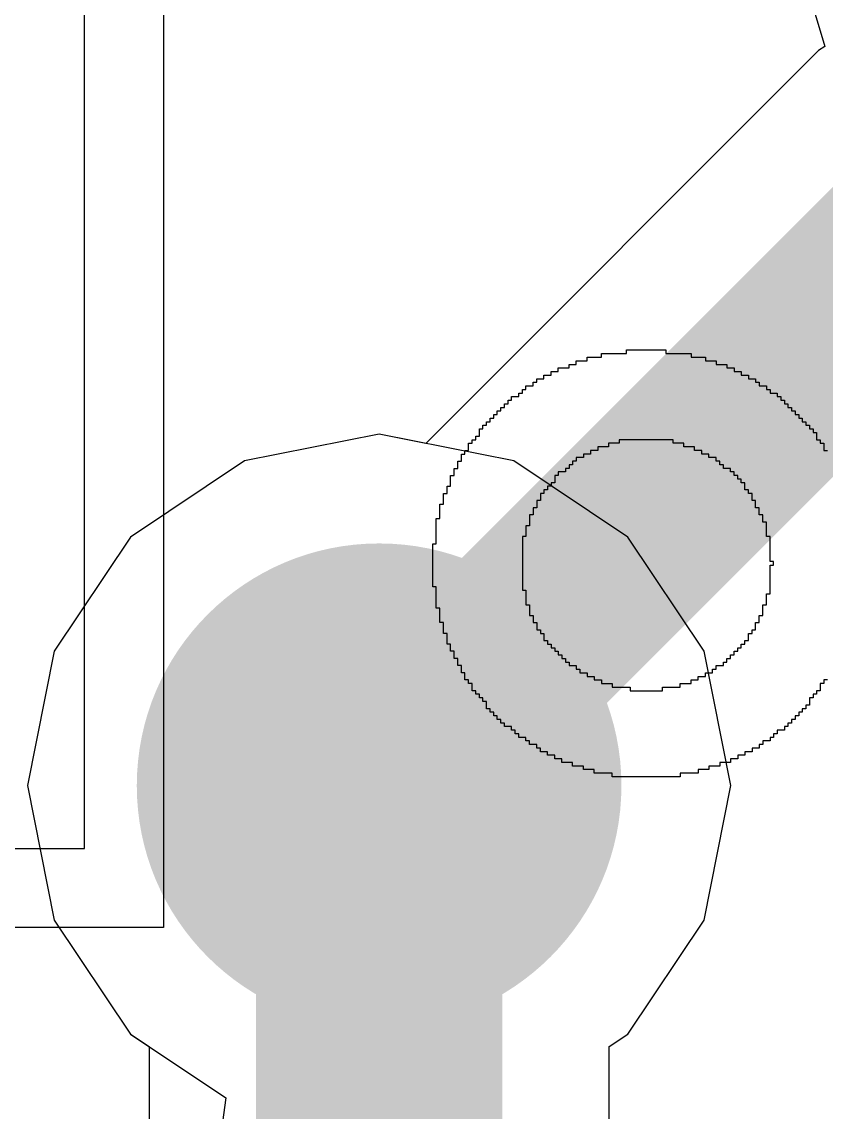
# Model space of a CAD drawing. Header units: millimetres. Extents: x -0.27 to 4.7, y -0.39 to 2.83.
# Drawn here: x 2.3156 to 2.3548, y 1.0721 to 1.1252 of the extents above; entities that cross this region are included whole.
import ezdxf

# ---------------------------------------------------------------- set-up
doc = ezdxf.new("R2010")
doc.units = ezdxf.units.MM
doc.header["$MEASUREMENT"] = 0
for name, color, linetype in [('BottomLayer', 5, 'Continuous'), ('BottomSolder', 6, 'Continuous'), ('TopLayer', 1, 'Continuous'), ('TopOverlay', 2, 'Continuous'), ('TopSolder', 216, 'Continuous'), ('ViaHoleLayer', 16, 'Continuous')]:
    doc.layers.add(name, color=color, linetype=linetype)

msp = doc.modelspace()

# ---------------------------------------------------------------- hatches: boundary and pattern name
at = {"layer": 'BottomLayer'}
h = msp.add_hatch(color=5, dxfattribs=at)
edge = h.paths.add_edge_path()
edge.add_arc((2.333, 1.088), 0.011811, 0, 360)
at = {"layer": 'BottomSolder'}
h = msp.add_hatch(color=6, dxfattribs=at)
edge = h.paths.add_edge_path()
edge.add_arc((2.333, 1.088), 0.005906, 0, 360)
at = {"layer": 'TopLayer'}
h = msp.add_hatch(color=1, dxfattribs=at)
edge = h.paths.add_edge_path()
edge.add_arc((2.333, 1.088), 0.011811, 0, 360)
at = {"layer": 'TopSolder'}
h = msp.add_hatch(color=216, dxfattribs=at)
edge = h.paths.add_edge_path()
edge.add_arc((2.333, 1.088), 0.005906, 0, 360)
at = {"layer": 'ViaHoleLayer'}
h = msp.add_hatch(color=16, dxfattribs=at)
edge = h.paths.add_edge_path()
edge.add_arc((2.333, 1.088), 0.005906, 0, 360)

# ---------------------------------------------------------------- linework, layer by layer
at = {"layer": 'BottomLayer'}
for p, q in [((2.333, 1.10514), (2.326441, 1.103836)), ((2.339559, 1.103836), (2.333, 1.10514)), ((2.326441, 1.103836), (2.32088, 1.10012)), ((2.34512, 1.10012), (2.339559, 1.103836)), ((2.32088, 1.10012), (2.317164, 1.094559)), ((2.348836, 1.094559), (2.34512, 1.10012)), ((2.317164, 1.094559), (2.31586, 1.088)), ((2.35014, 1.088), (2.348836, 1.094559)), ((2.31586, 1.088), (2.317164, 1.081441)), ((2.348836, 1.081441), (2.35014, 1.088)), ((2.317164, 1.081441), (2.32088, 1.07588)), ((2.34512, 1.07588), (2.348836, 1.081441)), ((2.32088, 1.07588), (2.321785, 1.075276)), ((2.344215, 1.075276), (2.34512, 1.07588)), ((2.321785, 1.075276), (2.321785, 0.691001)), ((2.344215, 0.695646), (2.344215, 1.075276))]:
    msp.add_line(p, q, dxfattribs=at)
at = {"layer": 'BottomLayer', "const_width": 0.012}
msp.add_lwpolyline([(2.333, 0.691), (2.333, 1.088)], dxfattribs=at)
at = {"layer": 'BottomLayer', "const_width": 0.006}
msp.add_lwpolyline([(2.33, 1.088, 1), (2.336, 1.088, 1)], format="xyb", close=True, dxfattribs=at)
at = {"layer": 'TopLayer'}
for p, q in [((2.353213, 1.129048), (2.35473, 1.124048)), ((2.35473, 1.124048), (2.354424, 1.123843)), ((2.354424, 1.123843), (2.33527, 1.104689)), ((2.333, 1.10514), (2.326441, 1.103836)), ((2.33527, 1.104689), (2.333, 1.10514)), ((2.326441, 1.103836), (2.32088, 1.10012)), ((2.32088, 1.10012), (2.317164, 1.094559)), ((2.317164, 1.094559), (2.31586, 1.088)), ((2.31586, 1.088), (2.317164, 1.081441)), ((2.317164, 1.081441), (2.32088, 1.07588)), ((2.32088, 1.07588), (2.325528, 1.072774)), ((2.325528, 1.072774), (2.324906, 1.068302))]:
    msp.add_line(p, q, dxfattribs=at)
at = {"layer": 'TopLayer', "const_width": 0.01}
msp.add_lwpolyline([(2.333, 1.088), (2.361634, 1.116634)], dxfattribs=at)
at = {"layer": 'TopLayer', "const_width": 0.005}
msp.add_lwpolyline([(2.3305, 1.088, 1), (2.3355, 1.088, 1)], format="xyb", close=True, dxfattribs=at)
at = {"layer": 'TopOverlay'}
for p, q in [((2.322494, 1.19792), (2.322494, 1.081084)), ((2.318646, 1.084932), (2.318646, 1.194072)), ((2.345057, 1.109069), (2.345057, 1.109244)), ((2.345057, 1.109244), (2.34698, 1.109244)), ((2.34698, 1.109244), (2.34698, 1.109069)), ((2.342608, 1.108544), (2.342608, 1.108719)), ((2.342608, 1.108719), (2.343133, 1.108719)), ((2.343133, 1.108719), (2.343133, 1.108894)), ((2.343133, 1.108894), (2.343832, 1.108894)), ((2.343832, 1.108894), (2.343832, 1.109069)), ((2.343832, 1.109069), (2.345057, 1.109069)), ((2.34698, 1.109069), (2.348205, 1.109069)), ((2.348205, 1.109069), (2.348205, 1.108894)), ((2.348205, 1.108894), (2.348905, 1.108894)), ((2.348905, 1.108894), (2.348905, 1.108719)), ((2.348905, 1.108719), (2.349429, 1.108719)), ((2.349429, 1.108719), (2.349429, 1.108544)), ((2.341384, 1.108019), (2.341384, 1.108194)), ((2.341384, 1.108194), (2.341733, 1.108194)), ((2.341733, 1.108194), (2.341733, 1.108369)), ((2.341733, 1.108369), (2.342258, 1.108369)), ((2.342258, 1.108369), (2.342258, 1.108544)), ((2.342258, 1.108544), (2.342608, 1.108544)), ((2.349429, 1.108544), (2.349954, 1.108544)), ((2.349954, 1.108544), (2.349954, 1.108369)), ((2.349954, 1.108369), (2.350304, 1.108369)), ((2.350304, 1.108369), (2.350304, 1.108194)), ((2.350304, 1.108194), (2.350653, 1.108194)), ((2.350653, 1.108194), (2.350653, 1.108019)), ((2.340509, 1.107495), (2.340509, 1.107669)), ((2.340509, 1.107669), (2.340684, 1.107669)), ((2.340684, 1.107669), (2.340684, 1.107844)), ((2.340684, 1.107844), (2.341034, 1.107844)), ((2.341034, 1.107844), (2.341034, 1.108019)), ((2.341034, 1.108019), (2.341384, 1.108019)), ((2.350653, 1.108019), (2.351003, 1.108019)), ((2.351003, 1.108019), (2.351003, 1.107844)), ((2.351003, 1.107844), (2.351353, 1.107844)), ((2.351353, 1.107844), (2.351353, 1.107669)), ((2.351353, 1.107669), (2.351528, 1.107669)), ((2.351528, 1.107669), (2.351528, 1.107495)), ((2.339809, 1.10697), (2.339809, 1.107145)), ((2.339809, 1.107145), (2.339984, 1.107145)), ((2.339984, 1.107145), (2.339984, 1.10732)), ((2.339984, 1.10732), (2.340159, 1.10732)), ((2.340159, 1.10732), (2.340159, 1.107495)), ((2.340159, 1.107495), (2.340509, 1.107495)), ((2.351528, 1.107495), (2.351878, 1.107495)), ((2.351878, 1.107495), (2.351878, 1.10732)), ((2.351878, 1.10732), (2.352053, 1.10732)), ((2.352053, 1.10732), (2.352053, 1.107145)), ((2.352053, 1.107145), (2.352403, 1.107145)), ((2.352403, 1.107145), (2.352403, 1.10697)), ((2.33911, 1.106445), (2.33911, 1.10662)), ((2.33911, 1.10662), (2.339285, 1.10662)), ((2.339285, 1.10662), (2.339285, 1.106795)), ((2.339285, 1.106795), (2.33946, 1.106795)), ((2.33946, 1.106795), (2.33946, 1.10697)), ((2.33946, 1.10697), (2.339809, 1.10697)), ((2.352403, 1.10697), (2.352578, 1.10697)), ((2.352578, 1.10697), (2.352578, 1.106795)), ((2.352578, 1.106795), (2.352752, 1.106795)), ((2.352752, 1.106795), (2.352752, 1.10662)), ((2.352752, 1.10662), (2.352927, 1.10662)), ((2.352927, 1.10662), (2.352927, 1.106445)), ((2.338585, 1.10592), (2.338585, 1.106095)), ((2.338585, 1.106095), (2.33876, 1.106095)), ((2.33876, 1.106095), (2.33876, 1.10627)), ((2.33876, 1.10627), (2.338935, 1.10627)), ((2.338935, 1.10627), (2.338935, 1.106445)), ((2.338935, 1.106445), (2.33911, 1.106445)), ((2.352927, 1.106445), (2.353102, 1.106445)), ((2.353102, 1.106445), (2.353102, 1.10627)), ((2.353102, 1.10627), (2.353277, 1.10627)), ((2.353277, 1.10627), (2.353277, 1.106095)), ((2.353277, 1.106095), (2.353452, 1.106095)), ((2.353452, 1.106095), (2.353452, 1.10592)), ((2.33806, 1.105396), (2.33806, 1.105571)), ((2.33806, 1.105571), (2.338235, 1.105571)), ((2.338235, 1.105571), (2.338235, 1.105746)), ((2.338235, 1.105746), (2.33841, 1.105746)), ((2.33841, 1.105746), (2.33841, 1.10592)), ((2.33841, 1.10592), (2.338585, 1.10592)), ((2.353452, 1.10592), (2.353627, 1.10592)), ((2.353627, 1.10592), (2.353627, 1.105746)), ((2.353627, 1.105746), (2.353802, 1.105746)), ((2.353802, 1.105746), (2.353802, 1.105571)), ((2.353802, 1.105571), (2.353977, 1.105571)), ((2.353977, 1.105571), (2.353977, 1.105396)), ((2.337711, 1.104871), (2.337711, 1.105046)), ((2.337711, 1.105046), (2.337886, 1.105046)), ((2.337886, 1.105046), (2.337886, 1.105396)), ((2.337886, 1.105396), (2.33806, 1.105396)), ((2.353977, 1.105396), (2.354152, 1.105396)), ((2.354152, 1.105396), (2.354152, 1.105221)), ((2.354152, 1.105221), (2.354326, 1.105221)), ((2.354326, 1.105221), (2.354326, 1.104871)), ((2.337361, 1.104346), (2.337361, 1.104696)), ((2.337361, 1.104696), (2.337536, 1.104696)), ((2.337536, 1.104696), (2.337536, 1.104871)), ((2.337536, 1.104871), (2.337711, 1.104871)), ((2.344182, 1.104521), (2.343657, 1.104521)), ((2.343657, 1.104521), (2.343657, 1.104346)), ((2.344707, 1.104696), (2.344182, 1.104696)), ((2.344182, 1.104696), (2.344182, 1.104521)), ((2.34733, 1.104871), (2.344707, 1.104871)), ((2.344707, 1.104871), (2.344707, 1.104696)), ((2.34733, 1.104696), (2.34733, 1.104871)), ((2.347855, 1.104696), (2.34733, 1.104696)), ((2.347855, 1.104521), (2.347855, 1.104696)), ((2.34838, 1.104521), (2.347855, 1.104521)), ((2.34838, 1.104346), (2.34838, 1.104521)), ((2.354326, 1.104871), (2.354501, 1.104871)), ((2.354501, 1.104871), (2.354501, 1.104696)), ((2.354501, 1.104696), (2.354676, 1.104696)), ((2.354676, 1.104696), (2.354676, 1.104346)), ((2.337011, 1.103822), (2.337011, 1.104171)), ((2.337011, 1.104171), (2.337186, 1.104171)), ((2.337186, 1.104171), (2.337186, 1.104346)), ((2.337186, 1.104346), (2.337361, 1.104346)), ((2.342958, 1.103996), (2.342608, 1.103996)), ((2.342608, 1.103996), (2.342608, 1.103822)), ((2.343308, 1.104171), (2.342958, 1.104171)), ((2.342958, 1.104171), (2.342958, 1.103996)), ((2.343657, 1.104346), (2.343308, 1.104346)), ((2.343308, 1.104346), (2.343308, 1.104171)), ((2.34873, 1.104346), (2.34838, 1.104346)), ((2.34873, 1.104171), (2.34873, 1.104346)), ((2.349079, 1.104171), (2.34873, 1.104171)), ((2.349079, 1.103996), (2.349079, 1.104171)), ((2.349429, 1.103996), (2.349079, 1.103996)), ((2.349429, 1.103822), (2.349429, 1.103996)), ((2.354676, 1.104346), (2.354851, 1.104346)), ((2.336661, 1.103122), (2.336661, 1.103472)), ((2.336661, 1.103472), (2.336836, 1.103472)), ((2.336836, 1.103472), (2.336836, 1.103822)), ((2.336836, 1.103822), (2.337011, 1.103822)), ((2.342083, 1.103297), (2.341733, 1.103297)), ((2.341733, 1.103297), (2.341733, 1.103122)), ((2.342258, 1.103472), (2.342083, 1.103472)), ((2.342083, 1.103472), (2.342083, 1.103297)), ((2.342433, 1.103647), (2.342258, 1.103647)), ((2.342258, 1.103647), (2.342258, 1.103472)), ((2.342608, 1.103822), (2.342433, 1.103822)), ((2.342433, 1.103822), (2.342433, 1.103647)), ((2.349604, 1.103822), (2.349429, 1.103822)), ((2.349604, 1.103647), (2.349604, 1.103822)), ((2.349779, 1.103647), (2.349604, 1.103647)), ((2.349779, 1.103472), (2.349779, 1.103647)), ((2.350129, 1.103472), (2.349779, 1.103472)), ((2.350129, 1.103297), (2.350129, 1.103472)), ((2.350304, 1.103297), (2.350129, 1.103297)), ((2.350304, 1.103122), (2.350304, 1.103297)), ((2.336486, 1.102597), (2.336486, 1.103122)), ((2.336486, 1.103122), (2.336661, 1.103122)), ((2.341559, 1.102772), (2.341384, 1.102772)), ((2.341384, 1.102772), (2.341384, 1.102597)), ((2.341733, 1.103122), (2.341559, 1.103122)), ((2.341559, 1.103122), (2.341559, 1.102772)), ((2.350479, 1.103122), (2.350304, 1.103122)), ((2.350479, 1.102947), (2.350479, 1.103122)), ((2.350653, 1.102947), (2.350479, 1.102947)), ((2.350653, 1.102772), (2.350653, 1.102947)), ((2.350828, 1.102772), (2.350653, 1.102772)), ((2.350828, 1.102422), (2.350828, 1.102772)), ((2.336136, 1.101723), (2.336136, 1.102247)), ((2.336136, 1.102247), (2.336311, 1.102247)), ((2.336311, 1.102247), (2.336311, 1.102597)), ((2.336311, 1.102597), (2.336486, 1.102597)), ((2.341034, 1.102247), (2.340859, 1.102247)), ((2.340859, 1.102247), (2.340859, 1.101898)), ((2.341209, 1.102422), (2.341034, 1.102422)), ((2.341034, 1.102422), (2.341034, 1.102247)), ((2.341384, 1.102597), (2.341209, 1.102597)), ((2.341209, 1.102597), (2.341209, 1.102422)), ((2.351003, 1.102422), (2.350828, 1.102422)), ((2.351003, 1.102247), (2.351003, 1.102422)), ((2.351178, 1.102247), (2.351003, 1.102247)), ((2.351178, 1.101898), (2.351178, 1.102247)), ((2.335962, 1.101023), (2.335962, 1.101723)), ((2.335962, 1.101723), (2.336136, 1.101723)), ((2.340859, 1.101898), (2.340684, 1.101898)), ((2.340684, 1.101898), (2.340684, 1.101548)), ((2.351353, 1.101898), (2.351178, 1.101898)), ((2.351353, 1.101548), (2.351353, 1.101898)), ((2.340509, 1.101198), (2.340334, 1.101198)), ((2.340334, 1.101198), (2.340334, 1.100673)), ((2.340684, 1.101548), (2.340509, 1.101548)), ((2.340509, 1.101548), (2.340509, 1.101198)), ((2.351528, 1.101548), (2.351353, 1.101548)), ((2.351528, 1.101198), (2.351528, 1.101548)), ((2.351703, 1.101198), (2.351528, 1.101198)), ((2.351703, 1.100848), (2.351703, 1.101198)), ((2.335787, 1.099799), (2.335787, 1.101023)), ((2.335787, 1.101023), (2.335962, 1.101023)), ((2.340334, 1.100673), (2.340159, 1.100673)), ((2.340159, 1.100673), (2.340159, 1.100148)), ((2.351878, 1.100848), (2.351703, 1.100848)), ((2.351878, 1.100148), (2.351878, 1.100848)), ((2.340159, 1.100148), (2.339984, 1.100148)), ((2.339984, 1.100148), (2.339984, 1.097525)), ((2.352053, 1.100148), (2.351878, 1.100148)), ((2.352053, 1.098924), (2.352053, 1.100148)), ((2.335612, 1.0977), (2.335612, 1.099799)), ((2.335612, 1.099799), (2.335787, 1.099799)), ((2.352228, 1.098924), (2.352053, 1.098924)), ((2.352053, 1.09735), (2.352053, 1.098749)), ((2.352053, 1.098749), (2.352228, 1.098749)), ((2.352228, 1.098749), (2.352228, 1.098924)), ((2.335787, 1.0977), (2.335612, 1.0977)), ((2.335787, 1.09665), (2.335787, 1.0977)), ((2.339984, 1.097525), (2.340159, 1.097525)), ((2.340159, 1.097525), (2.340159, 1.096825)), ((2.351878, 1.096825), (2.351878, 1.09735)), ((2.351878, 1.09735), (2.352053, 1.09735)), ((2.335962, 1.09665), (2.335787, 1.09665)), ((2.335962, 1.095951), (2.335962, 1.09665)), ((2.340159, 1.096825), (2.340334, 1.096825)), ((2.340334, 1.096825), (2.340334, 1.096301)), ((2.351703, 1.096301), (2.351703, 1.096825)), ((2.351703, 1.096825), (2.351878, 1.096825)), ((2.336136, 1.095951), (2.335962, 1.095951)), ((2.336136, 1.095426), (2.336136, 1.095951)), ((2.340334, 1.096301), (2.340509, 1.096301)), ((2.340509, 1.096301), (2.340509, 1.095951)), ((2.340509, 1.095951), (2.340684, 1.095951)), ((2.340684, 1.095951), (2.340684, 1.095601)), ((2.351353, 1.095601), (2.351353, 1.095951)), ((2.351353, 1.095951), (2.351528, 1.095951)), ((2.351528, 1.095951), (2.351528, 1.096301)), ((2.351528, 1.096301), (2.351703, 1.096301)), ((2.336311, 1.095426), (2.336136, 1.095426)), ((2.336311, 1.094901), (2.336311, 1.095426)), ((2.340684, 1.095601), (2.340859, 1.095601)), ((2.340859, 1.095601), (2.340859, 1.095426)), ((2.340859, 1.095426), (2.341034, 1.095426)), ((2.341034, 1.095426), (2.341034, 1.095076)), ((2.351003, 1.095076), (2.351003, 1.095426)), ((2.351003, 1.095426), (2.351178, 1.095426)), ((2.351178, 1.095426), (2.351178, 1.095601)), ((2.351178, 1.095601), (2.351353, 1.095601)), ((2.336486, 1.094901), (2.336311, 1.094901)), ((2.336486, 1.094552), (2.336486, 1.094901)), ((2.341034, 1.095076), (2.341209, 1.095076)), ((2.341209, 1.095076), (2.341209, 1.094901)), ((2.341209, 1.094901), (2.341384, 1.094901)), ((2.341384, 1.094901), (2.341384, 1.094726)), ((2.350653, 1.094726), (2.350653, 1.094901)), ((2.350653, 1.094901), (2.350828, 1.094901)), ((2.350828, 1.094901), (2.350828, 1.095076)), ((2.350828, 1.095076), (2.351003, 1.095076)), ((2.336661, 1.094552), (2.336486, 1.094552)), ((2.336661, 1.094202), (2.336661, 1.094552)), ((2.341384, 1.094726), (2.341559, 1.094726)), ((2.341559, 1.094726), (2.341559, 1.094552)), ((2.341559, 1.094552), (2.341733, 1.094552)), ((2.341733, 1.094552), (2.341733, 1.094377)), ((2.341733, 1.094377), (2.341908, 1.094377)), ((2.341908, 1.094377), (2.341908, 1.094202)), ((2.350129, 1.094202), (2.350129, 1.094377)), ((2.350129, 1.094377), (2.350304, 1.094377)), ((2.350304, 1.094377), (2.350304, 1.094552)), ((2.350304, 1.094552), (2.350479, 1.094552)), ((2.350479, 1.094552), (2.350479, 1.094726)), ((2.350479, 1.094726), (2.350653, 1.094726)), ((2.336836, 1.094202), (2.336661, 1.094202)), ((2.336836, 1.093852), (2.336836, 1.094202)), ((2.337011, 1.093852), (2.336836, 1.093852)), ((2.337011, 1.093502), (2.337011, 1.093852)), ((2.341908, 1.094202), (2.342083, 1.094202)), ((2.342083, 1.094202), (2.342083, 1.094027)), ((2.342083, 1.094027), (2.342258, 1.094027)), ((2.342258, 1.094027), (2.342258, 1.093852)), ((2.342258, 1.093852), (2.342608, 1.093852)), ((2.342608, 1.093852), (2.342608, 1.093677)), ((2.349429, 1.093677), (2.349429, 1.093852)), ((2.349429, 1.093852), (2.349779, 1.093852)), ((2.349779, 1.093852), (2.349779, 1.094027)), ((2.349779, 1.094027), (2.349954, 1.094027)), ((2.349954, 1.094027), (2.349954, 1.094202)), ((2.349954, 1.094202), (2.350129, 1.094202)), ((2.337186, 1.093502), (2.337011, 1.093502)), ((2.337186, 1.093152), (2.337186, 1.093502)), ((2.342608, 1.093677), (2.342783, 1.093677)), ((2.342783, 1.093677), (2.342783, 1.093502)), ((2.342783, 1.093502), (2.343133, 1.093502)), ((2.343133, 1.093502), (2.343133, 1.093327)), ((2.343133, 1.093327), (2.343482, 1.093327)), ((2.343482, 1.093327), (2.343482, 1.093152)), ((2.348555, 1.093152), (2.348555, 1.093327)), ((2.348555, 1.093327), (2.348905, 1.093327)), ((2.348905, 1.093327), (2.348905, 1.093502)), ((2.348905, 1.093502), (2.349254, 1.093502)), ((2.349254, 1.093502), (2.349254, 1.093677)), ((2.349254, 1.093677), (2.349429, 1.093677)), ((2.337361, 1.093152), (2.337186, 1.093152)), ((2.337361, 1.092977), (2.337361, 1.093152)), ((2.337536, 1.092977), (2.337361, 1.092977)), ((2.337536, 1.092628), (2.337536, 1.092977)), ((2.343482, 1.093152), (2.343832, 1.093152)), ((2.343832, 1.093152), (2.343832, 1.092977)), ((2.343832, 1.092977), (2.344357, 1.092977)), ((2.344357, 1.092977), (2.344357, 1.092803)), ((2.344357, 1.092803), (2.345232, 1.092803)), ((2.345232, 1.092803), (2.345232, 1.092628)), ((2.346806, 1.092628), (2.346806, 1.092803)), ((2.346806, 1.092803), (2.34768, 1.092803)), ((2.34768, 1.092803), (2.34768, 1.092977)), ((2.34768, 1.092977), (2.348205, 1.092977)), ((2.348205, 1.092977), (2.348205, 1.093152)), ((2.348205, 1.093152), (2.348555, 1.093152)), ((2.354676, 1.092977), (2.354501, 1.092977)), ((2.354501, 1.092977), (2.354501, 1.092628)), ((2.354851, 1.093152), (2.354676, 1.093152)), ((2.354676, 1.093152), (2.354676, 1.092977)), ((2.337711, 1.092628), (2.337536, 1.092628)), ((2.337711, 1.092453), (2.337711, 1.092628)), ((2.337886, 1.092453), (2.337711, 1.092453)), ((2.337886, 1.092278), (2.337886, 1.092453)), ((2.33806, 1.092278), (2.337886, 1.092278)), ((2.33806, 1.092103), (2.33806, 1.092278)), ((2.345232, 1.092628), (2.346806, 1.092628)), ((2.354152, 1.092278), (2.353977, 1.092278)), ((2.353977, 1.092278), (2.353977, 1.091928)), ((2.354326, 1.092453), (2.354152, 1.092453)), ((2.354152, 1.092453), (2.354152, 1.092278)), ((2.354501, 1.092628), (2.354326, 1.092628)), ((2.354326, 1.092628), (2.354326, 1.092453)), ((2.338235, 1.092103), (2.33806, 1.092103)), ((2.338235, 1.091753), (2.338235, 1.092103)), ((2.33841, 1.091753), (2.338235, 1.091753)), ((2.33841, 1.091578), (2.33841, 1.091753)), ((2.353802, 1.091753), (2.353627, 1.091753)), ((2.353627, 1.091753), (2.353627, 1.091578)), ((2.353977, 1.091928), (2.353802, 1.091928)), ((2.353802, 1.091928), (2.353802, 1.091753)), ((2.338585, 1.091578), (2.33841, 1.091578)), ((2.338585, 1.091403), (2.338585, 1.091578)), ((2.33876, 1.091403), (2.338585, 1.091403)), ((2.33876, 1.091228), (2.33876, 1.091403)), ((2.338935, 1.091228), (2.33876, 1.091228)), ((2.338935, 1.091053), (2.338935, 1.091228)), ((2.353277, 1.091228), (2.353102, 1.091228)), ((2.353102, 1.091228), (2.353102, 1.091053)), ((2.353452, 1.091403), (2.353277, 1.091403)), ((2.353277, 1.091403), (2.353277, 1.091228)), ((2.353627, 1.091578), (2.353452, 1.091578)), ((2.353452, 1.091578), (2.353452, 1.091403)), ((2.33911, 1.091053), (2.338935, 1.091053)), ((2.33911, 1.090879), (2.33911, 1.091053)), ((2.33946, 1.090879), (2.33911, 1.090879)), ((2.33946, 1.090704), (2.33946, 1.090879)), ((2.339635, 1.090704), (2.33946, 1.090704)), ((2.339635, 1.090529), (2.339635, 1.090704)), ((2.352752, 1.090704), (2.352403, 1.090704)), ((2.352403, 1.090704), (2.352403, 1.090529)), ((2.352927, 1.090879), (2.352752, 1.090879)), ((2.352752, 1.090879), (2.352752, 1.090704)), ((2.353102, 1.091053), (2.352927, 1.091053)), ((2.352927, 1.091053), (2.352927, 1.090879)), ((2.339809, 1.090529), (2.339635, 1.090529)), ((2.339809, 1.090354), (2.339809, 1.090529)), ((2.340159, 1.090354), (2.339809, 1.090354)), ((2.340159, 1.090179), (2.340159, 1.090354)), ((2.340334, 1.090179), (2.340159, 1.090179)), ((2.340334, 1.090004), (2.340334, 1.090179)), ((2.340684, 1.090004), (2.340334, 1.090004)), ((2.340684, 1.089829), (2.340684, 1.090004)), ((2.351703, 1.090004), (2.351528, 1.090004)), ((2.351528, 1.090004), (2.351528, 1.089829)), ((2.352053, 1.090179), (2.351703, 1.090179)), ((2.351703, 1.090179), (2.351703, 1.090004)), ((2.352228, 1.090354), (2.352053, 1.090354)), ((2.352053, 1.090354), (2.352053, 1.090179)), ((2.352403, 1.090529), (2.352228, 1.090529)), ((2.352228, 1.090529), (2.352228, 1.090354)), ((2.340859, 1.089829), (2.340684, 1.089829)), ((2.340859, 1.089654), (2.340859, 1.089829)), ((2.341209, 1.089654), (2.340859, 1.089654)), ((2.341209, 1.089479), (2.341209, 1.089654)), ((2.341559, 1.089479), (2.341209, 1.089479)), ((2.341559, 1.089304), (2.341559, 1.089479)), ((2.350828, 1.089479), (2.350479, 1.089479)), ((2.350479, 1.089479), (2.350479, 1.089304)), ((2.351178, 1.089654), (2.350828, 1.089654)), ((2.350828, 1.089654), (2.350828, 1.089479)), ((2.351528, 1.089829), (2.351178, 1.089829)), ((2.351178, 1.089829), (2.351178, 1.089654)), ((2.341908, 1.089304), (2.341559, 1.089304)), ((2.341908, 1.08913), (2.341908, 1.089304)), ((2.342433, 1.08913), (2.341908, 1.08913)), ((2.342433, 1.088955), (2.342433, 1.08913)), ((2.342958, 1.088955), (2.342433, 1.088955)), ((2.342958, 1.08878), (2.342958, 1.088955)), ((2.349604, 1.088955), (2.349079, 1.088955)), ((2.349079, 1.088955), (2.349079, 1.08878)), ((2.350129, 1.08913), (2.349604, 1.08913)), ((2.349604, 1.08913), (2.349604, 1.088955)), ((2.350479, 1.089304), (2.350129, 1.089304)), ((2.350129, 1.089304), (2.350129, 1.08913)), ((2.343482, 1.08878), (2.342958, 1.08878)), ((2.343482, 1.088605), (2.343482, 1.08878)), ((2.344357, 1.088605), (2.343482, 1.088605)), ((2.344357, 1.08843), (2.344357, 1.088605)), ((2.34768, 1.08843), (2.344357, 1.08843)), ((2.348555, 1.088605), (2.34768, 1.088605)), ((2.34768, 1.088605), (2.34768, 1.08843)), ((2.349079, 1.08878), (2.348555, 1.08878)), ((2.348555, 1.08878), (2.348555, 1.088605)), ((2.209856, 1.084932), (2.318646, 1.084932)), ((2.322494, 1.081084), (2.206008, 1.081084))]:
    msp.add_line(p, q, dxfattribs=at)

doc.saveas('drawing.dxf')
